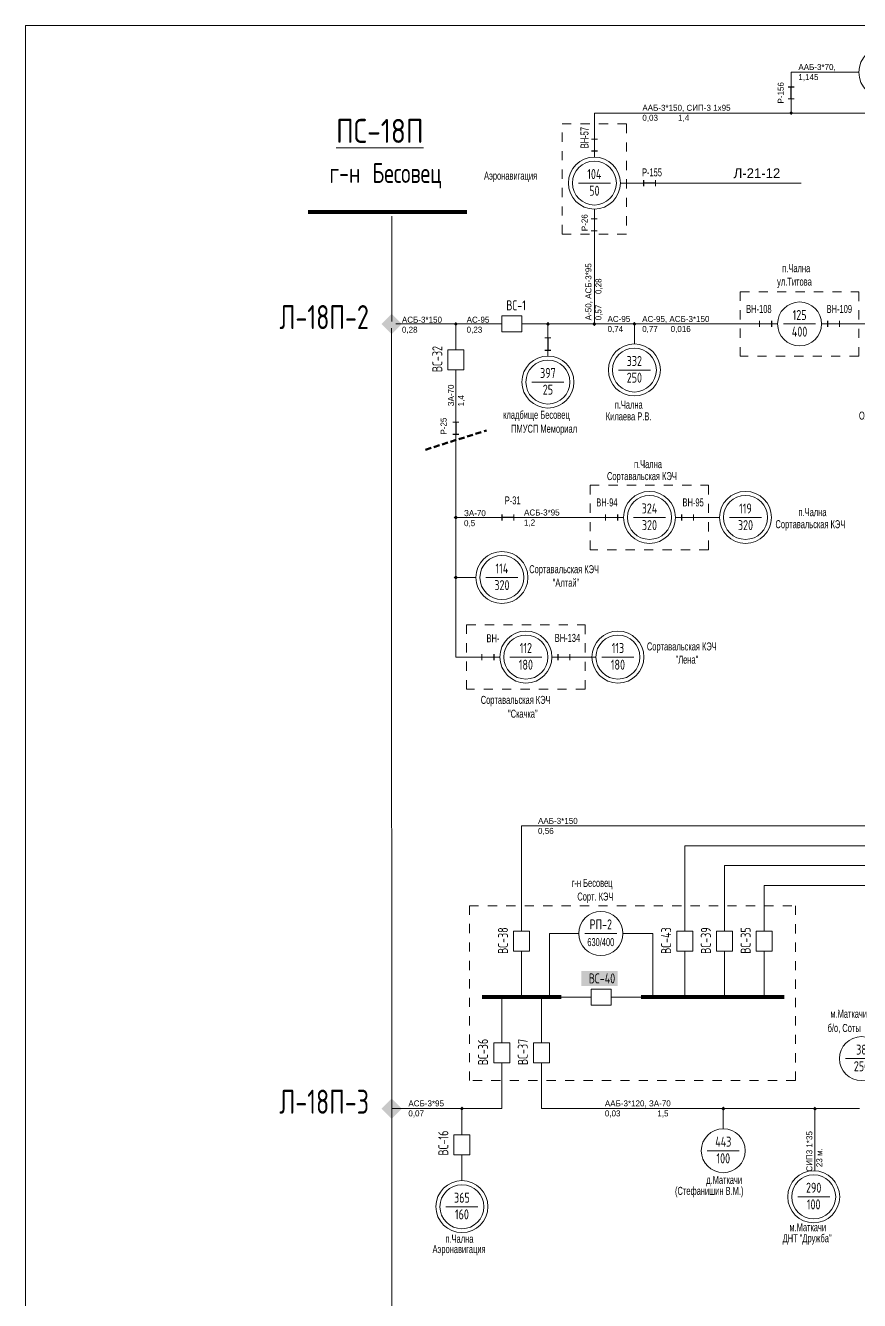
# Model space of a CAD drawing. Header units: millimetres. Extents: x 11 to 409, y 3 to 285.
# Drawn here: x 11.4 to 101.9, y 147.1 to 285.5 of the extents above; entities that cross this region are included whole.
import ezdxf
from ezdxf.enums import TextEntityAlignment as Align

# ---------------------------------------------------------------- set-up
doc = ezdxf.new("R2010")
doc.units = ezdxf.units.MM
doc.linetypes.add('HIDDEN', pattern=[9.525, 6.35, -3.175])
doc.linetypes.add('JIS_02_1.0', pattern=[2, 1, -1])
for name, color, linetype, lineweight in [('10_КВ', 250, 'Continuous', 18), ('АТРИБУТЫ', 7, 'Continuous', 13), ('РАЗЪЕД_РУБИЛЬН', 150, 'Continuous', 13), ('ТЕКСТ', 7, 'Continuous', 13)]:
    doc.layers.add(name, color=color, linetype=linetype, lineweight=lineweight)
doc.layers.add('СХ_ОПЕРАТИВНАЯ', color=10, linetype='Continuous')
doc.layers.add('ШУНТ_РАЗЪЕД', color=161, linetype='Continuous')
doc.styles.add('ATTRIB', font='txt.shx', dxfattribs={"width": 0.7, "height": 5})
doc.styles.add('PRINADLEGNOST', font='txt.shx', dxfattribs={"width": 0.7, "height": 7})
doc.styles.add('МП', font='txt.shx', dxfattribs={"width": 0.7, "height": 2.5})
doc.styles.add('ПС', font='txt.shx', dxfattribs={"width": 0.8, "height": 12})
doc.styles.add('ТЕКСТ_МОДЕЛИ', font='txt.shx', dxfattribs={"width": 0.7, "height": 5})

# ---------------------------------------------------------------- blocks, each defined once
blk = doc.blocks.new('НАЗВАНИЕ_ОБЪЕКТА')
at = {"layer": 'АТРИБУТЫ'}
for tag, height, style, width, p in [('НОМЕР-ПС', 12, 'ПС', 0.8, (0, 0)), ('МЕСТОПОЛОЖЕНИЕ', 10, 'МП', 0.7, (0, -22)), ('ПРИНАДЛЕЖНОСТЬ', 7, 'PRINADLEGNOST', 0.7, (0, -37))]:
    blk.add_attdef(tag, text='', height=height, dxfattribs=dict(at, style=style, width=width)).set_placement(p, align=Align.TOP_CENTER)
blk = doc.blocks.new('ОТВЕТВЛЕНИЕ')
at = {"color": 0, "linetype": 'ByBlock'}
blk.add_solid([(0, 1.06), (1.06, 0), (-1.06, 0), (0, -1.06)], dxfattribs=at)
blk = doc.blocks.new('ВЫКЛЮЧАТЕЛЬ')
at = {"color": 0, "linetype": 'ByBlock'}
for p, q in [((0, 0), (0, -3)), ((0, -13), (0, -16))]:
    blk.add_line(p, q, dxfattribs=at)
blk.add_lwpolyline([(-4, -3), (4, -3), (4, -13), (-4, -13)], close=True, dxfattribs=at)
at = {"layer": 'АТРИБУТЫ', "style": 'ATTRIB', "width": 0.7}
blk.add_attdef('ДИСП_НОМ', text='', height=5, dxfattribs=at).set_placement((-6, -8), align=Align.MIDDLE_RIGHT)
at = {"layer": 'АТРИБУТЫ', "style": 'ATTRIB', "width": 0.7, "flags": 1}
blk.add_attdef('КОД', text='', height=5, dxfattribs=at).set_placement((-6, -14), align=Align.MIDDLE_RIGHT)
blk = doc.blocks.new('РАЗЪЕДИНИТЕЛЬ')
at = {"color": 0, "linetype": 'ByBlock'}
for p, q in [((0, 0), (0, -3)), ((0, -9), (0, -12))]:
    blk.add_line(p, q, dxfattribs=at)
at = {"layer": 'РАЗЪЕД_РУБИЛЬН', "color": 0, "linetype": 'ByBlock'}
blk.add_line((-1.5, -3), (1.5, -3), dxfattribs=at)
at = {"layer": 'СХ_ОПЕРАТИВНАЯ', "color": 0, "linetype": 'ByBlock'}
blk.add_line((-1.5, -9), (1.5, -9), dxfattribs=at)
at = {"layer": 'ШУНТ_РАЗЪЕД', "color": 0}
blk.add_line((0, -3), (0, -9), dxfattribs=at)
at = {"layer": 'РАЗЪЕД_РУБИЛЬН', "color": 7, "style": 'ATTRIB', "width": 0.7}
blk.add_attdef('ДИСП_НОМ', text='', height=5, dxfattribs=at).set_placement((-4.75, -6), align=Align.MIDDLE_RIGHT)
at = {"layer": 'РАЗЪЕД_РУБИЛЬН', "color": 7, "style": 'ATTRIB', "width": 0.7, "flags": 1}
blk.add_attdef('КОД', text='', height=5, dxfattribs=at).set_placement((-4.75, -12), align=Align.MIDDLE_RIGHT)
blk = doc.blocks.new('ВЫКЛ_НАГРУЗКИ')
at = {"color": 0, "linetype": 'ByBlock'}
for p, q in [((0, 0), (0, -3)), ((0, -9), (0, -12))]:
    blk.add_line(p, q, dxfattribs=at)
at = {"layer": 'РАЗЪЕД_РУБИЛЬН', "color": 0, "linetype": 'ByBlock'}
blk.add_line((-1.5, -3), (1.5, -3), dxfattribs=at)
at = {"layer": 'СХ_ОПЕРАТИВНАЯ', "color": 0, "linetype": 'ByBlock'}
blk.add_line((-1.5, -9), (1.5, -9), dxfattribs=at)
at = {"layer": 'РАЗЪЕД_РУБИЛЬН', "color": 7, "style": 'ATTRIB', "width": 0.7}
blk.add_attdef('ДИСП_НОМ', text='', height=5, dxfattribs=at).set_placement((-4.75, -6), align=Align.MIDDLE_RIGHT)
at = {"layer": 'РАЗЪЕД_РУБИЛЬН', "color": 7, "style": 'ATTRIB', "width": 0.7, "flags": 1}
blk.add_attdef('КОД', text='', height=5, dxfattribs=at).set_placement((-4.75, -12), align=Align.MIDDLE_RIGHT)
blk = doc.blocks.new('ТРАНСФ_ПОДСТ')
at = {"color": 7}
blk.add_line((-8, -11), (8, -11), dxfattribs=at)
at = {"color": 0}
blk.add_circle((0, -11), 11, dxfattribs=at)
at = {"layer": 'АТРИБУТЫ', "style": 'ATTRIB', "width": 0.7, "flags": 4}
for tag, p in [('OBOZN', (0, -9)), ('MOCHNOCT', (0, -17.33))]:
    blk.add_attdef(tag, text='', height=5, dxfattribs=at).set_placement(p, align=Align.CENTER)
at = {"layer": 'АТРИБУТЫ', "style": 'ТЕКСТ_МОДЕЛИ', "width": 0.7}
blk.add_attdef('MESTO_1', text='', height=5, dxfattribs=at).set_placement((14, -11), align=Align.BOTTOM_LEFT)
blk.add_attdef('MESTO_2', text='', height=5, dxfattribs=at).set_placement((14, -12), align=Align.TOP_LEFT)
blk = doc.blocks.new('ПРИСОЕД_ШИНЕ')
at = {"color": 0}
blk.add_solid([(0, 2.12), (2.12, 0), (-2.12, 0), (0, -2.12)], dxfattribs=at)
at = {"layer": 'АТРИБУТЫ', "style": 'ATTRIB', "width": 0.7}
blk.add_attdef('ДИСП_НОМ', text='', height=5, dxfattribs=at).set_placement((0, 3.12), align=Align.CENTER)

msp = doc.modelspace()

# ---------------------------------------------------------------- hatches: boundary and pattern name
at = {"layer": '10_КВ'}
msp.add_hatch(color=7, dxfattribs=at).paths.add_polyline_path([(71.68, 181.27), (75.64, 181.27), (75.64, 182.9), (71.68, 182.9)])

# ---------------------------------------------------------------- linework, layer by layer
at = {"layer": '10_КВ', "color": 7, "ltscale": 100}
for p, q in [((94.46, 280.4), (94.46, 275.98)), ((101.82, 280.4), (94.46, 280.4)), ((75.93, 268.38), (95.54, 268.38)), ((97.03, 167.95), (97.03, 161.21))]:
    msp.add_line(p, q, dxfattribs=at)
at = {"layer": '10_КВ', "color": 7}
for p, q in [((73.11, 273.81), (73.11, 275.98)), ((73.11, 275.98), (119.54, 275.98)), ((73.11, 275.98), (73.11, 275.98)), ((73.11, 271.85), (73.11, 273.15)), ((51.14, 253.37), (51.14, 264.77)), ((73.42, 264.49), (72.77, 264.49)), ((73.11, 265.12), (73.11, 265.55)), ((73.11, 265.12), (73.11, 264.49)), ((73.11, 263.19), (73.11, 264.49)), ((73.43, 263.19), (72.78, 263.19)), ((73.11, 253.09), (73.11, 264.11)), ((73.11, 263.19), (73.11, 262.51)), ((51.11, 252.63), (51.15, 21.46)), ((51.57, 253.09), (58.08, 253.09)), ((58.08, 253.09), (58.08, 250.92)), ((58.08, 253.09), (62.43, 253.09)), ((65.9, 253.09), (68.07, 253.09)), ((68.07, 253.09), (68.07, 252.22)), ((68.31, 253.09), (73.11, 253.09)), ((73.11, 253.09), (77.45, 253.09)), ((77.45, 250.92), (77.45, 253.09)), ((77.45, 253.09), (90.39, 253.09)), ((91.04, 253.09), (92.34, 253.09)), ((98.42, 253.09), (99.73, 253.09)), ((100.38, 253.09), (105.46, 253.09)), ((58.08, 247.44), (58.08, 243.1)), ((65.21, 198.63), (116.77, 198.63)), ((65.21, 187.85), (65.21, 198.63)), ((82.92, 187.85), (82.92, 196.47)), ((82.92, 196.47), (274.18, 196.47)), ((87.24, 187.85), (87.24, 194.32)), ((87.24, 194.32), (274.18, 194.32)), ((91.55, 187.85), (91.55, 192.16)), ((91.55, 192.16), (274.18, 192.16)), ((68.23, 180.06), (68.23, 186.96)), ((68.23, 186.96), (71.43, 186.96)), ((79.47, 186.96), (76.2, 186.96)), ((79.47, 180.06), (79.47, 186.96)), ((65.21, 180.06), (65.21, 184.37)), ((82.92, 180.06), (82.92, 184.37)), ((87.24, 180.06), (87.24, 184.37)), ((91.55, 180.06), (91.55, 184.37)), ((63.06, 175.74), (63.06, 180.06)), ((67.37, 175.74), (67.37, 180.06)), ((69.53, 180.06), (72.12, 180.06)), ((75.59, 180.06), (78.18, 180.06)), ((63.06, 172.27), (63.06, 167.96)), ((67.37, 172.27), (67.37, 167.96)), ((51.11, 167.96), (58.74, 167.96)), ((58.74, 167.96), (58.74, 165.78)), ((58.74, 167.96), (63.06, 167.96)), ((101.88, 167.96), (67.37, 167.96)), ((87.1, 165.78), (87.1, 167.96)), ((58.74, 162.31), (58.74, 160.14))]:
    msp.add_line(p, q, dxfattribs=at)
at = {"layer": '10_КВ', "color": 6, "linetype": 'HIDDEN', "lineweight": 60, "ltscale": 0.1}
msp.add_line((54.78, 239.45), (61.39, 241.54), dxfattribs=at)
at = {"layer": '10_КВ', "color": 6}
for p, q in [((58.08, 240.49), (58.08, 232.1)), ((58.08, 232.1), (62.43, 232.1)), ((58.08, 232.1), (58.08, 225.58)), ((65.03, 232.1), (73.66, 232.1)), ((74.31, 232.1), (75.62, 232.1)), ((82.56, 232.1), (83.87, 232.1)), ((84.52, 232.1), (86.69, 232.1)), ((58.08, 225.58), (60.26, 225.58)), ((58.08, 225.58), (58.08, 216.95)), ((58.08, 216.95), (60.26, 216.95)), ((60.91, 216.95), (62.21, 216.95)), ((69.16, 216.95), (70.46, 216.95)), ((71.11, 216.95), (73.29, 216.95))]:
    msp.add_line(p, q, dxfattribs=at)
at = {"layer": '10_КВ', "linetype": 'Continuous'}
msp.add_lwpolyline([(11.38, 2.61), (409.03, 2.61), (409.03, 285.47), (11.38, 285.47)], close=True, dxfattribs=at)
at = {"layer": '10_КВ', "color": 7, "linetype": 'JIS_02_1.0'}
for points in [[(69.61, 262.85), (69.61, 274.79), (76.6, 274.79), (76.6, 262.85)], [(88.94, 256.58), (101.8, 256.58), (101.8, 249.59), (88.94, 249.59)], [(59.55, 189.97), (94.93, 189.97), (94.93, 170.99), (59.55, 170.99)]]:
    msp.add_lwpolyline(points, close=True, dxfattribs=at)
at = {"layer": '10_КВ', "color": 7, "const_width": 0.434}
for points in [[(59.29, 265.23), (42.03, 265.23)], [(69.53, 180.06), (60.9, 180.06)], [(93.71, 180.06), (78.18, 180.06)]]:
    msp.add_lwpolyline(points, dxfattribs=at)
at = {"layer": '10_КВ', "color": 6, "linetype": 'JIS_02_1.0'}
for points in [[(72.64, 235.59), (85.5, 235.59), (85.5, 228.6), (72.64, 228.6)], [(59.24, 220.45), (72.1, 220.45), (72.1, 213.46), (59.24, 213.46)]]:
    msp.add_lwpolyline(points, close=True, dxfattribs=at)
at = {"layer": '10_КВ', "color": 7}
for centre in [(104.64, 280.4), (73.11, 268.38), (77.45, 248.1), (68.07, 246.79), (96.91, 158.39), (58.74, 157.32)]:
    msp.add_circle(centre, 2.82, dxfattribs=at)
at = {"layer": '10_КВ', "color": 6}
for centre in [(79.09, 232.1), (89.51, 232.1), (63.08, 225.58), (65.68, 216.95), (75.67, 216.95)]:
    msp.add_circle(centre, 2.82, dxfattribs=at)

# ---------------------------------------------------------------- block references
at = {"layer": '10_КВ', "color": 7, "xscale": -0.2171483251338177, "yscale": 0.2171483251338177, "zscale": 0.2171483251338177, "rotation": 180}
msp.add_blockref('РАЗЪЕДИНИТЕЛЬ', (94.46, 276.85), dxfattribs=at)
at = {"layer": '10_КВ', "color": 7}
ref = msp.add_blockref('НАЗВАНИЕ_ОБЪЕКТА', (50.46, 275.34), dxfattribs=dict(at, xscale=-0.2171483251338177, yscale=0.217148325133954, zscale=0.2171483251339681))
ref.add_attrib('НОМЕР-ПС', '%%UПС-18П', dxfattribs={"layer": 'АТРИБУТЫ', "height": 2.606, "style": 'ПС', "width": 0.8}).set_placement((49.83, 275.34), align=Align.TOP_CENTER)
ref.add_attrib('МЕСТОПОЛОЖЕНИЕ', 'г-н Бесовец', dxfattribs={"layer": 'АТРИБУТЫ', "height": 2.1715, "style": 'МП', "width": 0.7}).set_placement((50.46, 270.56), align=Align.TOP_CENTER)
at = {"layer": '10_КВ', "color": 7, "xscale": 0.2171483251338177, "yscale": 0.2171483251338177, "zscale": 0.2171483251338177}
for name, p in [('ОТВЕТВЛЕНИЕ', (94.47, 275.98)), ('ОТВЕТВЛЕНИЕ', (58.08, 253.09)), ('ОТВЕТВЛЕНИЕ', (68.08, 253.09)), ('ОТВЕТВЛЕНИЕ', (73.11, 253.09)), ('ОТВЕТВЛЕНИЕ', (77.46, 253.09)), ('РАЗЪЕДИНИТЕЛЬ', (68.07, 252.22)), ('РАЗЪЕДИНИТЕЛЬ', (58.08, 243.1)), ('ОТВЕТВЛЕНИЕ', (58.74, 167.96)), ('ОТВЕТВЛЕНИЕ', (87.11, 167.96)), ('ОТВЕТВЛЕНИЕ', (97.04, 167.95))]:
    msp.add_blockref(name, p, dxfattribs=at)
at = {"layer": '10_КВ', "color": 7}
ref = msp.add_blockref('ВЫКЛ_НАГРУЗКИ', (73.11, 273.81), dxfattribs=dict(at, xscale=-0.2171483251338177, yscale=0.217148325133954, zscale=0.2171483251339681))
ref.add_attrib('ДИСП_НОМ', 'ВН-57', dxfattribs={"layer": 'РАЗЪЕД_РУБИЛЬН', "color": 7, "height": 0.869, "rotation": 90, "width": 0.7}).set_placement((72.04, 274.46), align=Align.MIDDLE_RIGHT)
ref = msp.add_blockref('ТРАНСФ_ПОДСТ', (73.11, 270.77), dxfattribs=dict(at, xscale=0.2171483251338177, yscale=0.2171483251338177, zscale=0.2171483251338177))
ref.add_attrib('MESTO_1', 'Аэронавигация', dxfattribs={"layer": 'АТРИБУТЫ', "height": 0.8686, "width": 0.7}).set_placement((61.14, 268.48), align=Align.BOTTOM_LEFT)
ref.add_attrib('OBOZN', '104', dxfattribs={"layer": 'АТРИБУТЫ', "height": 1.086, "style": 'ATTRIB', "width": 0.7, "flags": 4}).set_placement((73.11, 268.81), align=Align.CENTER)
ref.add_attrib('MOCHNOCT', '50', dxfattribs={"layer": 'АТРИБУТЫ', "height": 1.086, "style": 'ATTRIB', "width": 0.7, "flags": 4}).set_placement((73.11, 267), align=Align.CENTER)
ref = msp.add_blockref('РАЗЪЕДИНИТЕЛЬ', (80.38, 268.38), dxfattribs=dict(at, xscale=0.217148325133954, yscale=0.217148325133954, zscale=0.217148325133954, rotation=270))
ref.add_attrib('ДИСП_НОМ', 'Р-155', dxfattribs={"layer": 'РАЗЪЕД_РУБИЛЬН', "color": 7, "height": 0.863, "width": 0.7}).set_placement((80.44, 269.54), align=Align.MIDDLE_RIGHT)
ref = msp.add_blockref('ТРАНСФ_ПОДСТ', (95.38, 255.48), dxfattribs=dict(at, xscale=0.2171483251338177, yscale=0.2171483251338177, zscale=0.2171483251338177))
ref.add_attrib('MESTO_1', 'п.Чална', dxfattribs={"layer": 'АТРИБУТЫ', "height": 0.869, "width": 0.7}).set_placement((93.5, 258.45), align=Align.BOTTOM_LEFT)
ref.add_attrib('MESTO_2', 'ул.Титова', dxfattribs={"layer": 'АТРИБУТЫ', "height": 0.869, "width": 0.7}).set_placement((92.94, 258.12), align=Align.TOP_LEFT)
ref.add_attrib('OBOZN', '125', dxfattribs={"layer": 'АТРИБУТЫ', "height": 1.086, "style": 'ATTRIB', "width": 0.7, "flags": 4}).set_placement((95.38, 253.52), align=Align.CENTER)
ref.add_attrib('MOCHNOCT', '400', dxfattribs={"layer": 'АТРИБУТЫ', "height": 1.086, "style": 'ATTRIB', "width": 0.7, "flags": 4}).set_placement((95.38, 251.71), align=Align.CENTER)
at = {"layer": '10_КВ', "linetype": 'Continuous'}
ref = msp.add_blockref('ПРИСОЕД_ШИНЕ', (51.11, 253.09), dxfattribs=dict(at, xscale=0.5219178989044145, yscale=0.5219178989044145, zscale=0.5219178989044145))
ref.add_attrib('ДИСП_НОМ', 'Л-18П-2', dxfattribs={"layer": 'АТРИБУТЫ', "height": 2.61, "style": 'ATTRIB', "width": 0.7}).set_placement((43.79, 252.53), align=Align.CENTER)
at = {"layer": '10_КВ', "color": 7}
ref = msp.add_blockref('ВЫКЛЮЧАТЕЛЬ', (65.9, 253.09), dxfattribs=dict(at, xscale=-0.217148325133954, yscale=0.217148325133954, zscale=0.2171483251339681, rotation=270))
ref.add_attrib('ДИСП_НОМ', 'ВС-1', dxfattribs={"layer": 'АТРИБУТЫ', "height": 1.086, "style": 'ATTRIB', "width": 0.7}).set_placement((65.68, 255.11), align=Align.MIDDLE_RIGHT)
ref = msp.add_blockref('ВЫКЛ_НАГРУЗКИ', (90.39, 253.09), dxfattribs=dict(at, xscale=-0.217148325133954, yscale=0.217148325133954, zscale=0.2171483251339681, rotation=90))
ref.add_attrib('ДИСП_НОМ', 'ВН-108', dxfattribs={"layer": 'РАЗЪЕД_РУБИЛЬН', "color": 7, "height": 0.869, "width": 0.7}).set_placement((92.34, 254.72), align=Align.MIDDLE_RIGHT)
ref = msp.add_blockref('ВЫКЛ_НАГРУЗКИ', (100.38, 253.09), dxfattribs=dict(at, xscale=0.217148325133954, yscale=0.217148325133954, zscale=0.217148325133954, rotation=270))
ref.add_attrib('ДИСП_НОМ', 'ВН-109', dxfattribs={"layer": 'РАЗЪЕД_РУБИЛЬН', "color": 7, "height": 0.869, "width": 0.7}).set_placement((99.69, 254.72), align=Align.MIDDLE)
ref = msp.add_blockref('ВЫКЛЮЧАТЕЛЬ', (58.08, 250.92), dxfattribs=dict(at, xscale=-0.2171483251338177, yscale=0.217148325133954, zscale=0.2171483251339681))
ref.add_attrib('ДИСП_НОМ', 'ВС-32', dxfattribs={"layer": 'АТРИБУТЫ', "height": 1.086, "rotation": 90, "style": 'ATTRIB', "width": 0.7}).set_placement((56.06, 250.7), align=Align.MIDDLE_RIGHT)
ref = msp.add_blockref('ТРАНСФ_ПОДСТ', (77.45, 250.48), dxfattribs=dict(at, xscale=0.2171483251338177, yscale=0.2171483251338177, zscale=0.2171483251338177))
ref.add_attrib('MESTO_1', 'п.Чална', dxfattribs={"layer": 'АТРИБУТЫ', "height": 0.869, "width": 0.7}).set_placement((75.32, 243.64), align=Align.BOTTOM_LEFT)
ref.add_attrib('MESTO_2', 'Килаева Р.В.', dxfattribs={"layer": 'АТРИБУТЫ', "height": 0.8686, "width": 0.7}).set_placement((74.35, 243.5), align=Align.TOP_LEFT)
ref.add_attrib('OBOZN', '332', dxfattribs={"layer": 'АТРИБУТЫ', "height": 1.086, "style": 'ATTRIB', "width": 0.7, "flags": 4}).set_placement((77.45, 248.53), align=Align.CENTER)
ref.add_attrib('MOCHNOCT', '250', dxfattribs={"layer": 'АТРИБУТЫ', "height": 1.086, "style": 'ATTRIB', "width": 0.7, "flags": 4}).set_placement((77.45, 246.72), align=Align.CENTER)
ref = msp.add_blockref('ТРАНСФ_ПОДСТ', (105.46, 250.48), dxfattribs=dict(at, xscale=0.2171483251338177, yscale=0.2171483251338177, zscale=0.2171483251338177))
ref.add_attrib('MESTO_1', 'п.Чална', dxfattribs={"layer": 'АТРИБУТЫ', "height": 0.869, "width": 0.7}).set_placement((103.48, 243.66), align=Align.BOTTOM_LEFT)
ref.add_attrib('MESTO_2', 'ОАО "Ринотек"', dxfattribs={"layer": 'АТРИБУТЫ', "height": 0.8686, "width": 0.7}).set_placement((101.82, 243.58), align=Align.TOP_LEFT)
ref.add_attrib('OBOZN', '371', dxfattribs={"layer": 'АТРИБУТЫ', "height": 1.086, "style": 'ATTRIB', "width": 0.7, "flags": 4}).set_placement((105.46, 248.53), align=Align.CENTER)
ref.add_attrib('MOCHNOCT', '100', dxfattribs={"layer": 'АТРИБУТЫ', "height": 1.086, "style": 'ATTRIB', "width": 0.7, "flags": 4}).set_placement((105.46, 246.72), align=Align.CENTER)
ref = msp.add_blockref('ТРАНСФ_ПОДСТ', (68.07, 249.18), dxfattribs=dict(at, xscale=0.2171483251338177, yscale=0.2171483251338177, zscale=0.2171483251338177))
ref.add_attrib('MESTO_1', 'кладбище Бесовец', dxfattribs={"layer": 'АТРИБУТЫ', "height": 0.8686, "width": 0.7}).set_placement((63.22, 242.54), align=Align.BOTTOM_LEFT)
ref.add_attrib('MESTO_2', 'ПМУСП Мемориал', dxfattribs={"layer": 'АТРИБУТЫ', "height": 0.8686, "width": 0.7}).set_placement((64.08, 242.16), align=Align.TOP_LEFT)
ref.add_attrib('OBOZN', '397', dxfattribs={"layer": 'АТРИБУТЫ', "height": 1.086, "style": 'ATTRIB', "width": 0.7, "flags": 4}).set_placement((68.07, 247.23), align=Align.CENTER)
ref.add_attrib('MOCHNOCT', '25', dxfattribs={"layer": 'АТРИБУТЫ', "height": 1.086, "style": 'ATTRIB', "width": 0.7, "flags": 4}).set_placement((68.07, 245.42), align=Align.CENTER)
at = {"layer": '10_КВ', "color": 6}
ref = msp.add_blockref('ТРАНСФ_ПОДСТ', (79.09, 234.49), dxfattribs=dict(at, xscale=0.2171483251338177, yscale=0.2171483251338177, zscale=0.2171483251338177))
ref.add_attrib('MESTO_1', 'п.Чална', dxfattribs={"layer": 'АТРИБУТЫ', "height": 0.869, "width": 0.7}).set_placement((77.41, 237.19), align=Align.BOTTOM_LEFT)
ref.add_attrib('MESTO_2', 'Сортавальская КЭЧ', dxfattribs={"layer": 'АТРИБУТЫ', "height": 0.8686, "width": 0.7}).set_placement((74.48, 237.02), align=Align.TOP_LEFT)
ref.add_attrib('OBOZN', '324', dxfattribs={"layer": 'АТРИБУТЫ', "height": 1.086, "style": 'ATTRIB', "width": 0.7, "flags": 4}).set_placement((79.09, 232.53), align=Align.CENTER)
ref.add_attrib('MOCHNOCT', '320', dxfattribs={"layer": 'АТРИБУТЫ', "height": 1.086, "style": 'ATTRIB', "width": 0.7, "flags": 4}).set_placement((79.09, 230.72), align=Align.CENTER)
ref = msp.add_blockref('РАЗЪЕДИНИТЕЛЬ', (65.03, 232.1), dxfattribs=dict(at, xscale=0.217148325133954, yscale=0.217148325133954, zscale=0.217148325133954, rotation=270))
ref.add_attrib('ДИСП_НОМ', 'Р-31', dxfattribs={"layer": 'РАЗЪЕД_РУБИЛЬН', "color": 7, "height": 0.863, "width": 0.7}).set_placement((65.1, 233.95), align=Align.MIDDLE_RIGHT)
ref = msp.add_blockref('ВЫКЛ_НАГРУЗКИ', (73.66, 232.1), dxfattribs=dict(at, xscale=-0.217148325133954, yscale=0.217148325133954, zscale=0.2171483251339681, rotation=90))
ref.add_attrib('ДИСП_НОМ', 'ВН-94', dxfattribs={"layer": 'РАЗЪЕД_РУБИЛЬН', "color": 7, "height": 0.869, "width": 0.7}).set_placement((75.62, 233.73), align=Align.MIDDLE_RIGHT)
ref = msp.add_blockref('ВЫКЛ_НАГРУЗКИ', (84.52, 232.1), dxfattribs=dict(at, xscale=0.217148325133954, yscale=0.217148325133954, zscale=0.217148325133954, rotation=270))
ref.add_attrib('ДИСП_НОМ', 'ВН-95', dxfattribs={"layer": 'РАЗЪЕД_РУБИЛЬН', "color": 7, "height": 0.869, "width": 0.7}).set_placement((83.83, 233.73), align=Align.MIDDLE)
ref = msp.add_blockref('ТРАНСФ_ПОДСТ', (89.51, 234.49), dxfattribs=dict(at, xscale=0.2171483251338177, yscale=0.2171483251338177, zscale=0.2171483251338177))
ref.add_attrib('MESTO_1', 'п.Чална', dxfattribs={"layer": 'АТРИБУТЫ', "height": 0.869, "width": 0.7}).set_placement((95.26, 231.98), align=Align.BOTTOM_LEFT)
ref.add_attrib('MESTO_2', 'Сортавальская КЭЧ', dxfattribs={"layer": 'АТРИБУТЫ', "height": 0.8686, "width": 0.7}).set_placement((92.76, 231.8), align=Align.TOP_LEFT)
ref.add_attrib('OBOZN', '119', dxfattribs={"layer": 'АТРИБУТЫ', "height": 1.086, "style": 'ATTRIB', "width": 0.7, "flags": 4}).set_placement((89.51, 232.53), align=Align.CENTER)
ref.add_attrib('MOCHNOCT', '320', dxfattribs={"layer": 'АТРИБУТЫ', "height": 1.086, "style": 'ATTRIB', "width": 0.7, "flags": 4}).set_placement((89.51, 230.72), align=Align.CENTER)
at = {"layer": '10_КВ', "color": 6, "xscale": 0.2171483251338177, "yscale": 0.2171483251338177, "zscale": 0.2171483251338177}
for p in [(58.08, 232.1), (58.08, 225.58)]:
    msp.add_blockref('ОТВЕТВЛЕНИЕ', p, dxfattribs=at)
at = {"layer": '10_КВ', "color": 6}
ref = msp.add_blockref('ТРАНСФ_ПОДСТ', (63.08, 227.97), dxfattribs=dict(at, xscale=0.2171483251338177, yscale=0.2171483251338177, zscale=0.2171483251338177))
ref.add_attrib('MESTO_1', 'Сортавальская КЭЧ', dxfattribs={"layer": 'АТРИБУТЫ', "height": 0.8686, "width": 0.7}).set_placement((66.04, 225.79), align=Align.BOTTOM_LEFT)
ref.add_attrib('MESTO_2', '"Алтай"', dxfattribs={"layer": 'АТРИБУТЫ', "height": 0.869, "width": 0.7}).set_placement((68.59, 225.45), align=Align.TOP_LEFT)
ref.add_attrib('OBOZN', '114', dxfattribs={"layer": 'АТРИБУТЫ', "height": 1.086, "style": 'ATTRIB', "width": 0.7, "flags": 4}).set_placement((63.08, 226.02), align=Align.CENTER)
ref.add_attrib('MOCHNOCT', '320', dxfattribs={"layer": 'АТРИБУТЫ', "height": 1.086, "style": 'ATTRIB', "width": 0.7, "flags": 4}).set_placement((63.08, 224.21), align=Align.CENTER)
ref = msp.add_blockref('ВЫКЛ_НАГРУЗКИ', (60.26, 216.95), dxfattribs=dict(at, xscale=-0.217148325133954, yscale=0.217148325133954, zscale=0.2171483251339681, rotation=90))
ref.add_attrib('ДИСП_НОМ', 'ВН-', dxfattribs={"layer": 'РАЗЪЕД_РУБИЛЬН', "color": 7, "height": 0.869, "width": 0.7}).set_placement((62.81, 218.99), align=Align.MIDDLE_RIGHT)
ref = msp.add_blockref('ТРАНСФ_ПОДСТ', (65.68, 219.34), dxfattribs=dict(at, xscale=0.2171483251338177, yscale=0.2171483251338177, zscale=0.2171483251338177))
ref.add_attrib('MESTO_1', 'Сортавальская КЭЧ', dxfattribs={"layer": 'АТРИБУТЫ', "height": 0.8686, "width": 0.7}).set_placement((60.78, 211.61), align=Align.BOTTOM_LEFT)
ref.add_attrib('MESTO_2', '"Скачка"', dxfattribs={"layer": 'АТРИБУТЫ', "height": 0.869, "width": 0.7}).set_placement((63.74, 211.24), align=Align.TOP_LEFT)
ref.add_attrib('OBOZN', '112', dxfattribs={"layer": 'АТРИБУТЫ', "height": 1.086, "style": 'ATTRIB', "width": 0.7, "flags": 4}).set_placement((65.68, 217.39), align=Align.CENTER)
ref.add_attrib('MOCHNOCT', '180', dxfattribs={"layer": 'АТРИБУТЫ', "height": 1.086, "style": 'ATTRIB', "width": 0.7, "flags": 4}).set_placement((65.68, 215.58), align=Align.CENTER)
ref = msp.add_blockref('ВЫКЛ_НАГРУЗКИ', (71.11, 216.95), dxfattribs=dict(at, xscale=0.217148325133954, yscale=0.217148325133954, zscale=0.217148325133954, rotation=270))
ref.add_attrib('ДИСП_НОМ', 'ВН-134', dxfattribs={"layer": 'РАЗЪЕД_РУБИЛЬН', "color": 7, "height": 0.869, "width": 0.7}).set_placement((70.19, 219.03), align=Align.MIDDLE)
ref = msp.add_blockref('ТРАНСФ_ПОДСТ', (75.67, 219.34), dxfattribs=dict(at, xscale=0.2171483251338177, yscale=0.2171483251338177, zscale=0.2171483251338177))
ref.add_attrib('MESTO_1', 'Сортавальская КЭЧ', dxfattribs={"layer": 'АТРИБУТЫ', "height": 0.8686, "width": 0.7}).set_placement((78.81, 217.41), align=Align.BOTTOM_LEFT)
ref.add_attrib('MESTO_2', '"Лена"', dxfattribs={"layer": 'АТРИБУТЫ', "height": 0.869, "width": 0.7}).set_placement((81.92, 217.11), align=Align.TOP_LEFT)
ref.add_attrib('OBOZN', '113', dxfattribs={"layer": 'АТРИБУТЫ', "height": 1.086, "style": 'ATTRIB', "width": 0.7, "flags": 4}).set_placement((75.67, 217.39), align=Align.CENTER)
ref.add_attrib('MOCHNOCT', '180', dxfattribs={"layer": 'АТРИБУТЫ', "height": 1.086, "style": 'ATTRIB', "width": 0.7, "flags": 4}).set_placement((75.67, 215.58), align=Align.CENTER)
at = {"layer": '10_КВ', "color": 7}
ref = msp.add_blockref('ТРАНСФ_ПОДСТ', (73.81, 189.35), dxfattribs=dict(at, xscale=0.2171483251338177, yscale=0.2171483251338177, zscale=0.2171483251338177))
ref.add_attrib('MESTO_1', 'г-н Бесовец', dxfattribs={"layer": 'АТРИБУТЫ', "height": 0.8686, "width": 0.7}).set_placement((70.65, 191.75), align=Align.BOTTOM_LEFT)
ref.add_attrib('MESTO_2', 'Сорт. КЭЧ', dxfattribs={"layer": 'АТРИБУТЫ', "height": 0.869, "width": 0.7}).set_placement((71.26, 191.4), align=Align.TOP_LEFT)
ref.add_attrib('OBOZN', 'РП-2', dxfattribs={"layer": 'АТРИБУТЫ', "height": 1.086, "style": 'ATTRIB', "width": 0.7, "flags": 4}).set_placement((73.81, 187.4), align=Align.CENTER)
ref.add_attrib('MOCHNOCT', '630/400', dxfattribs={"layer": 'АТРИБУТЫ', "height": 0.863, "width": 0.7, "flags": 4}).set_placement((73.81, 185.59), align=Align.CENTER)
ref = msp.add_blockref('ВЫКЛЮЧАТЕЛЬ', (65.21, 187.85), dxfattribs=dict(at, xscale=-0.2171483251338177, yscale=0.2171483251339403, zscale=0.2171483251339681))
ref.add_attrib('ДИСП_НОМ', 'ВС-38', dxfattribs={"layer": 'АТРИБУТЫ', "height": 1.086, "rotation": 90, "style": 'ATTRIB', "width": 0.7}).set_placement((63.19, 187.63), align=Align.MIDDLE_RIGHT)
ref = msp.add_blockref('ВЫКЛЮЧАТЕЛЬ', (82.92, 187.85), dxfattribs=dict(at, xscale=-0.2171483251338177, yscale=0.2171483251339403, zscale=0.2171483251339681))
ref.add_attrib('ДИСП_НОМ', 'ВС-43', dxfattribs={"layer": 'АТРИБУТЫ', "height": 1.086, "rotation": 90, "style": 'ATTRIB', "width": 0.7}).set_placement((80.9, 187.63), align=Align.MIDDLE_RIGHT)
ref = msp.add_blockref('ВЫКЛЮЧАТЕЛЬ', (87.24, 187.85), dxfattribs=dict(at, xscale=-0.2171483251338177, yscale=0.2171483251339403, zscale=0.2171483251339681))
ref.add_attrib('ДИСП_НОМ', 'ВС-39', dxfattribs={"layer": 'АТРИБУТЫ', "height": 1.086, "rotation": 90, "style": 'ATTRIB', "width": 0.7}).set_placement((85.21, 187.63), align=Align.MIDDLE_RIGHT)
ref = msp.add_blockref('ВЫКЛЮЧАТЕЛЬ', (91.55, 187.85), dxfattribs=dict(at, xscale=-0.2171483251338177, yscale=0.2171483251339403, zscale=0.2171483251339681))
ref.add_attrib('ДИСП_НОМ', 'ВС-35', dxfattribs={"layer": 'АТРИБУТЫ', "height": 1.086, "rotation": 90, "style": 'ATTRIB', "width": 0.7}).set_placement((89.53, 187.63), align=Align.MIDDLE_RIGHT)
ref = msp.add_blockref('ВЫКЛЮЧАТЕЛЬ', (75.59, 180.06), dxfattribs=dict(at, xscale=-0.2171483251339403, yscale=0.2171483251339403, zscale=0.2171483251339681, rotation=270))
ref.add_attrib('ДИСП_НОМ', 'ВС-40', dxfattribs={"layer": 'АТРИБУТЫ', "height": 1.086, "style": 'ATTRIB', "width": 0.7}).set_placement((75.37, 182.08), align=Align.MIDDLE_RIGHT)
ref = msp.add_blockref('ТРАНСФ_ПОДСТ', (102.1, 175.77), dxfattribs=dict(at, xscale=0.2171483251338177, yscale=0.2171483251338177, zscale=0.2171483251338177))
ref.add_attrib('MESTO_1', 'м.Маткачи', dxfattribs={"layer": 'АТРИБУТЫ', "height": 0.869, "width": 0.7}).set_placement((98.72, 177.55), align=Align.BOTTOM_LEFT)
ref.add_attrib('MESTO_2', 'б/о, Соты', dxfattribs={"layer": 'АТРИБУТЫ', "height": 0.869, "width": 0.7}).set_placement((98.42, 177.14), align=Align.TOP_LEFT)
ref.add_attrib('OBOZN', '38', dxfattribs={"layer": 'АТРИБУТЫ', "height": 1.086, "style": 'ATTRIB', "width": 0.7, "flags": 4}).set_placement((102.1, 173.82), align=Align.CENTER)
ref.add_attrib('MOCHNOCT', '250', dxfattribs={"layer": 'АТРИБУТЫ', "height": 1.086, "style": 'ATTRIB', "width": 0.7, "flags": 4}).set_placement((102.1, 172.01), align=Align.CENTER)
ref = msp.add_blockref('ВЫКЛЮЧАТЕЛЬ', (63.06, 175.74), dxfattribs=dict(at, xscale=-0.2171483251338177, yscale=0.2171483251339403, zscale=0.2171483251339681))
ref.add_attrib('ДИСП_НОМ', 'ВС-36', dxfattribs={"layer": 'АТРИБУТЫ', "height": 1.086, "rotation": 90, "style": 'ATTRIB', "width": 0.7}).set_placement((61.03, 175.53), align=Align.MIDDLE_RIGHT)
ref = msp.add_blockref('ВЫКЛЮЧАТЕЛЬ', (67.37, 175.74), dxfattribs=dict(at, xscale=-0.2171483251338177, yscale=0.2171483251339403, zscale=0.2171483251339681))
ref.add_attrib('ДИСП_НОМ', 'ВС-37', dxfattribs={"layer": 'АТРИБУТЫ', "height": 1.086, "rotation": 90, "style": 'ATTRIB', "width": 0.7}).set_placement((65.35, 175.53), align=Align.MIDDLE_RIGHT)
at = {"layer": '10_КВ', "linetype": 'Continuous'}
ref = msp.add_blockref('ПРИСОЕД_ШИНЕ', (51.11, 167.96), dxfattribs=dict(at, xscale=0.5219178989044145, yscale=0.5219178989044145, zscale=0.5219178989044145))
ref.add_attrib('ДИСП_НОМ', 'Л-18П-3', dxfattribs={"layer": 'АТРИБУТЫ', "height": 2.61, "style": 'ATTRIB', "width": 0.7}).set_placement((43.79, 167.4), align=Align.CENTER)
at = {"layer": '10_КВ', "color": 7}
ref = msp.add_blockref('ВЫКЛЮЧАТЕЛЬ', (58.74, 165.78), dxfattribs=dict(at, xscale=-0.2171483251338177, yscale=0.2171483251339403, zscale=0.2171483251339681))
ref.add_attrib('ДИСП_НОМ', 'ВС-16', dxfattribs={"layer": 'АТРИБУТЫ', "height": 1.086, "rotation": 90, "style": 'ATTRIB', "width": 0.7}).set_placement((56.72, 165.57), align=Align.MIDDLE_RIGHT)
ref = msp.add_blockref('ТРАНСФ_ПОДСТ', (87.1, 165.78), dxfattribs=dict(at, xscale=0.2171483251338177, yscale=0.2171483251338177, zscale=0.2171483251338177))
ref.add_attrib('MESTO_1', 'д.Маткачи', dxfattribs={"layer": 'АТРИБУТЫ', "height": 0.869, "width": 0.7}).set_placement((85.25, 159.53), align=Align.BOTTOM_LEFT)
ref.add_attrib('MESTO_2', '(Стефанишин В.М.)', dxfattribs={"layer": 'АТРИБУТЫ', "height": 0.8686, "width": 0.7}).set_placement((81.86, 159.47), align=Align.TOP_LEFT)
ref.add_attrib('OBOZN', '443', dxfattribs={"layer": 'АТРИБУТЫ', "height": 1.086, "style": 'ATTRIB', "width": 0.7, "flags": 4}).set_placement((87.1, 163.83), align=Align.CENTER)
ref.add_attrib('MOCHNOCT', '100', dxfattribs={"layer": 'АТРИБУТЫ', "height": 1.086, "style": 'ATTRIB', "width": 0.7, "flags": 4}).set_placement((87.1, 162.02), align=Align.CENTER)
ref = msp.add_blockref('ТРАНСФ_ПОДСТ', (96.91, 160.78), dxfattribs=dict(at, xscale=0.2171483251338177, yscale=0.2171483251338177, zscale=0.2171483251338177))
ref.add_attrib('MESTO_1', 'м.Маткачи', dxfattribs={"layer": 'АТРИБУТЫ', "height": 0.869, "width": 0.7}).set_placement((94.28, 154.39), align=Align.BOTTOM_LEFT)
ref.add_attrib('MESTO_2', 'ДНТ "Дружба"', dxfattribs={"layer": 'АТРИБУТЫ', "height": 0.8686, "width": 0.7}).set_placement((93.54, 154.33), align=Align.TOP_LEFT)
ref.add_attrib('OBOZN', '290', dxfattribs={"layer": 'АТРИБУТЫ', "height": 1.086, "style": 'ATTRIB', "width": 0.7, "flags": 4}).set_placement((96.91, 158.83), align=Align.CENTER)
ref.add_attrib('MOCHNOCT', '100', dxfattribs={"layer": 'АТРИБУТЫ', "height": 1.086, "style": 'ATTRIB', "width": 0.7, "flags": 4}).set_placement((96.91, 157.02), align=Align.CENTER)
ref = msp.add_blockref('ТРАНСФ_ПОДСТ', (58.74, 159.7), dxfattribs=dict(at, xscale=0.2171483251338177, yscale=0.2171483251338177, zscale=0.2171483251338177))
ref.add_attrib('MESTO_1', 'п.Чална', dxfattribs={"layer": 'АТРИБУТЫ', "height": 0.869, "width": 0.7}).set_placement((56.95, 153.14), align=Align.BOTTOM_LEFT)
ref.add_attrib('MESTO_2', 'Аэронавигация', dxfattribs={"layer": 'АТРИБУТЫ', "height": 0.8686, "width": 0.7}).set_placement((55.55, 153.15), align=Align.TOP_LEFT)
ref.add_attrib('OBOZN', '365', dxfattribs={"layer": 'АТРИБУТЫ', "height": 1.086, "style": 'ATTRIB', "width": 0.7, "flags": 4}).set_placement((58.74, 157.75), align=Align.CENTER)
ref.add_attrib('MOCHNOCT', '160', dxfattribs={"layer": 'АТРИБУТЫ', "height": 1.086, "style": 'ATTRIB', "width": 0.7, "flags": 4}).set_placement((58.74, 155.94), align=Align.CENTER)

# ---------------------------------------------------------------- texts
at = {"layer": 'ТЕКСТ', "color": 7, "attachment_point": 1}
for s, insert, char_height, width in [('ААБ-3*70,\\P1,145', (95.25, 281.29), 0.651, 8.868), ('ААБ-3*150, СИП-3 1х95\\P0,03         1,4', (78.32, 276.87), 0.6514, 20.9011), ('Л-21-12', (88.23, 269.98), 1.065, 8.5862), ('АСБ-3*150\\P0,28', (52.23, 253.88), 0.651, 20.9011), ('АС-95\\P0,23', (59.25, 253.88), 0.651, 20.9011), ('АС-95\\P0,74', (74.54, 253.96), 0.651, 20.9011), ('АС-95, АСБ-3*150\\P0,77^I  0,016', (78.3, 253.96), 0.6514, 20.9011), ('ААБ-3*150\\P0,56', (67, 199.5), 0.651, 6.5758), ('АСБ-3*95\\P0,07', (52.93, 168.85), 0.651, 20.9011), ('ААБ-3*120, ЗА-70\\P0,03^I^I  1,5', (74.25, 168.85), 0.6514, 20.9011)]:
    msp.add_mtext(s, dxfattribs=dict(at, insert=insert, char_height=char_height, width=width))
at = {"layer": 'ТЕКСТ', "color": 7, "rotation": 90}
for s, insert, char_height, width, attachment_point in [('Р-156', (93.01, 279.33), 0.651, 4.5069, 3), ('Р-26', (71.72, 263.16), 0.651, 12.3203, 1), ('А-50, АСБ-3*95\\P0,57^I 0,28', (72.14, 253.49), 0.6514, 12.3203, 1), ('ЗА-70\\P1,4', (57.22, 244.16), 0.651, 6.5758, 1), ('Р-25', (56.42, 241.09), 0.651, 4.5069, 1), (' СИП3 1*35\\P   23 м.', (96.11, 160.88), 0.651, 19.8259, 1)]:
    msp.add_mtext(s, dxfattribs=dict(at, insert=insert, char_height=char_height, width=width, attachment_point=attachment_point))
at = {"layer": 'ТЕКСТ', "color": 6, "char_height": 0.651, "width": 20.9011, "attachment_point": 1}
for s, insert in [('ЗА-70\\P0,5', (58.97, 232.89)), ('АСБ-3*95\\P1,2', (65.48, 232.96))]:
    msp.add_mtext(s, dxfattribs=dict(at, insert=insert))

doc.saveas('drawing.dxf')
